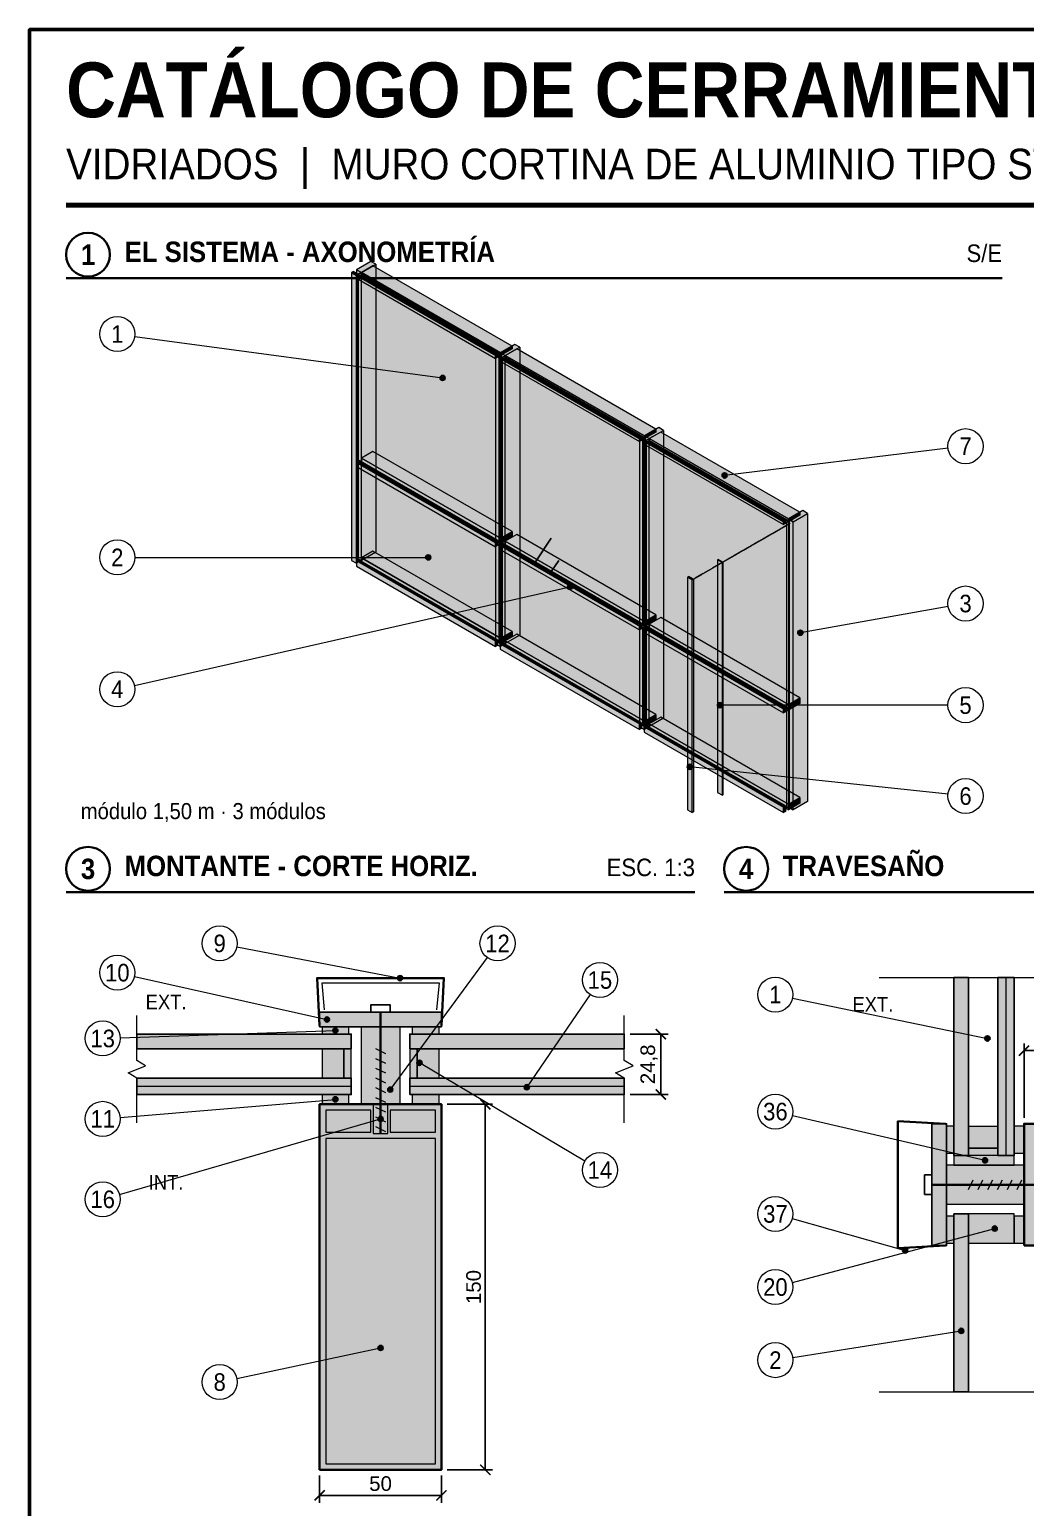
# Model space of a CAD drawing. Header units: millimetres. Extents: x 10 to 287, y 10 to 410.
# Drawn here: x 10 to 146.2, y 207.8 to 410 of the extents above; entities that cross this region are included whole.
import ezdxf
from ezdxf.enums import TextEntityAlignment as Align

# ---------------------------------------------------------------- set-up
doc = ezdxf.new("R2010")
doc.units = ezdxf.units.MM
doc.linetypes.add('DASHED', pattern=[1.524, 1.27, -0.254])
for name, color, linetype in [('0-MARCO', 7, 'Continuous'), ('1-AISLACION', 8, 'Continuous'), ('1-ALUMINIO', 7, 'Continuous'), ('1-CONTORNO', 7, 'Continuous'), ('1-EPDM', 250, 'Continuous'), ('1-OCULTAR', 7, 'Continuous'), ('1-TORNILLERIA', 7, 'Continuous'), ('1-VIDRIO', 7, 'Continuous'), ('1-VISTA', 8, 'Continuous'), ('2-COTAS', 7, 'Continuous'), ('3-REFERENCIAS', 7, 'Continuous'), ('3-TEXTOS', 7, 'Continuous'), ('3-TITULOS', 7, 'Continuous')]:
    doc.layers.add(name, color=color, linetype=linetype)
doc.styles.add('ARIAL', font='arial.ttf')
doc.styles.add('ARIAL-NEGRITA', font='arialbd.ttf')
doc.dimstyles.new('CATALOGO', dxfattribs={"dimtxt": 2, "dimasz": 1.4, "dimexe": 1, "dimexo": 0.8, "dimgap": 0.6, "dimtad": 1, "dimdec": 0, "dimtxsty": 'ARIAL', "dimblk": 'ARCHTICK', "dimcen": 2.5, "dimclrd": 7, "dimclre": 7, "dimclrt": 7, "dimazin": 3, "dimtfac": 1, "dimtmove": 0, "dimatfit": 3, "dimarcsym": 0})

# ---------------------------------------------------------------- blocks, each defined once
blk = doc.blocks.new('_ARCHTICK')
at = {"color": 0, "linetype": 'ByBlock', "const_width": 0.15}
blk.add_lwpolyline([(-0.5, -0.5), (0.5, 0.5)], dxfattribs=at)

msp = doc.modelspace()

# ---------------------------------------------------------------- hatches: boundary and pattern name
at = {"layer": '1-AISLACION', "true_color": 0x787878}
h = msp.add_hatch(color=8, dxfattribs=at)
h.dxf.hatch_style = 1
h.paths.add_polyline_path([(55.33, 263), (60.67, 263), (60.67, 273.59), (55.33, 273.59)])
h = msp.add_hatch(color=8, dxfattribs=at)
h.dxf.hatch_style = 1
h.paths.add_polyline_path([(135.41, 249.33), (146, 249.33), (146, 254.67), (135.41, 254.67)])
at = {"layer": '1-ALUMINIO', "true_color": 0xcdd0d4}
h = msp.add_hatch(color=254, dxfattribs=at)
h.dxf.hatch_style = 1
h.paths.add_polyline_path([(49.67, 273.59), (66.33, 273.59), (66.33, 275.59), (49.67, 275.59)])
h = msp.add_hatch(color=254, dxfattribs=at)
h.dxf.hatch_style = 1
h.paths.add_polyline_path([(50, 266.59), (53, 266.59), (53, 270.59), (50, 270.59)])
h = msp.add_hatch(color=254, dxfattribs=at)
h.dxf.hatch_style = 1
h.paths.add_polyline_path([(63, 266.59), (66, 266.59), (66, 270.59), (63, 270.59)])
h = msp.add_hatch(color=254, dxfattribs=at)
h.dxf.hatch_style = 1
h.paths.add_polyline_path([(49.67, 213), (66.33, 213), (66.33, 263), (49.67, 263)])
at = {"layer": '1-ALUMINIO', "true_color": 0xffffff}
h = msp.add_hatch(color=7, dxfattribs=at)
h.dxf.hatch_style = 1
h.paths.add_polyline_path([(57, 259), (59, 259), (59, 263), (57, 263)])
h = msp.add_hatch(color=7, dxfattribs=at)
h.dxf.hatch_style = 1
h.paths.add_polyline_path([(50.5, 259.17), (56.67, 259.17), (56.67, 262.17), (50.5, 262.17)])
h = msp.add_hatch(color=7, dxfattribs=at)
h.dxf.hatch_style = 1
h.paths.add_polyline_path([(59.33, 259.17), (65.5, 259.17), (65.5, 262.17), (59.33, 262.17)])
at = {"layer": '1-ALUMINIO', "true_color": 0xcdd0d4}
h = msp.add_hatch(color=254, dxfattribs=at)
h.dxf.hatch_style = 1
h.paths.add_polyline_path([(133.41, 243.67), (135.41, 243.67), (135.41, 260.33), (133.41, 260.33)])
h = msp.add_hatch(color=254, dxfattribs=at)
h.dxf.hatch_style = 1
h.paths.add_polyline_path([(142.41, 257), (138.41, 257), (138.41, 260), (142.41, 260)])
h = msp.add_hatch(color=254, dxfattribs=at)
h.dxf.hatch_style = 1
h.paths.add_polyline_path([(146, 243.67), (186, 243.67), (186, 260.33), (146, 260.33)])
at = {"layer": '1-ALUMINIO', "true_color": 0xffffff}
h = msp.add_hatch(color=7, dxfattribs=at)
h.dxf.hatch_style = 1
h.paths.add_polyline_path([(50.5, 213.83), (65.5, 213.83), (65.5, 258.33), (50.5, 258.33)])
at = {"layer": '1-EPDM'}
h = msp.add_hatch(color=250, dxfattribs=at)
h.dxf.hatch_style = 1
h.paths.add_polyline_path([(50, 272.59), (53.67, 272.59), (53.67, 273.59), (50, 273.59)])
h = msp.add_hatch(color=250, dxfattribs=at)
h.dxf.hatch_style = 1
h.paths.add_polyline_path([(62.33, 272.59), (66, 272.59), (66, 273.59), (62.33, 273.59)])
h = msp.add_hatch(color=250, dxfattribs=at)
h.dxf.hatch_style = 1
h.paths.add_polyline_path([(53, 266.59), (54, 266.59), (54, 270.59), (53, 270.59)])
h = msp.add_hatch(color=250, dxfattribs=at)
h.dxf.hatch_style = 1
h.paths.add_polyline_path([(62, 266.59), (63, 266.59), (63, 270.59), (62, 270.59)])
h = msp.add_hatch(color=250, dxfattribs=at)
h.dxf.hatch_style = 1
h.paths.add_polyline_path([(50, 263), (53.67, 263), (53.67, 264.33), (50, 264.33)])
h = msp.add_hatch(color=250, dxfattribs=at)
h.dxf.hatch_style = 1
h.paths.add_polyline_path([(62.33, 263), (66, 263), (66, 264.33), (62.33, 264.33)])
h = msp.add_hatch(color=250, dxfattribs=at)
h.dxf.hatch_style = 1
h.paths.add_polyline_path([(135.41, 256.33), (136.41, 256.33), (136.41, 260), (135.41, 260)])
h = msp.add_hatch(color=250, dxfattribs=at)
h.dxf.hatch_style = 1
h.paths.add_polyline_path([(144.67, 256.33), (146, 256.33), (146, 260), (144.67, 260)])
h = msp.add_hatch(color=250, dxfattribs=at)
h.dxf.hatch_style = 1
h.paths.add_polyline_path([(142.41, 256), (138.41, 256), (138.41, 257), (142.41, 257)])
at = {"layer": '1-EPDM', "true_color": 0x505050}
h = msp.add_hatch(color=251, dxfattribs=at)
h.dxf.hatch_style = 1
h.paths.add_polyline_path([(136.41, 254.67), (144.67, 254.67), (144.67, 256), (136.41, 256)])
at = {"layer": '1-EPDM'}
h = msp.add_hatch(color=250, dxfattribs=at)
h.dxf.hatch_style = 1
h.paths.add_polyline_path([(135.41, 244), (136.41, 244), (136.41, 247.67), (135.41, 247.67)])
at = {"layer": '1-EPDM', "true_color": 0x505050}
h = msp.add_hatch(color=251, dxfattribs=at)
h.dxf.hatch_style = 1
h.paths.add_polyline_path([(138.41, 244), (144.67, 244), (144.67, 248), (138.41, 248)])
at = {"layer": '1-EPDM'}
h = msp.add_hatch(color=250, dxfattribs=at)
h.dxf.hatch_style = 1
h.paths.add_polyline_path([(144.67, 244), (146, 244), (146, 247.67), (144.67, 247.67)])
at = {"layer": '1-OCULTAR', "true_color": 0xcdd0d4}
h = msp.add_hatch(color=254, dxfattribs=at)
h.dxf.hatch_style = 1
h.paths.add_polyline_path([(54.73, 377.15), (55.38, 376.77), (57.35, 377.91), (56.69, 378.29)])
at = {"layer": '1-OCULTAR', "true_color": 0xecedef}
h = msp.add_hatch(color=7, dxfattribs=at)
h.dxf.hatch_style = 1
h.paths.add_polyline_path([(54.05, 376.76), (54.7, 376.38), (54.96, 376.53), (54.31, 376.91)])
h = msp.add_hatch(color=7, dxfattribs=at)
h.dxf.hatch_style = 1
h.paths.add_polyline_path([(54.05, 337.37), (54.7, 336.99), (54.7, 376.38), (54.05, 376.76)])
h = msp.add_hatch(color=7, dxfattribs=at)
h.dxf.hatch_style = 1
h.paths.add_polyline_path([(54.7, 376.38), (73.73, 365.4), (73.99, 365.55), (54.96, 376.53)])
h = msp.add_hatch(color=7, dxfattribs=at)
h.dxf.hatch_style = 1
h.paths.add_polyline_path([(54.7, 336.99), (54.7, 376.38), (54.96, 376.53), (54.96, 337.14)])
h = msp.add_hatch(color=7, dxfattribs=at)
h.dxf.hatch_style = 1
h.paths.add_polyline_path([(54.7, 376), (73.73, 365.02), (73.73, 365.4), (54.7, 376.38)])
at = {"layer": '1-OCULTAR', "true_color": 0xcdd0d4}
h = msp.add_hatch(color=254, dxfattribs=at)
h.dxf.hatch_style = 1
h.paths.add_polyline_path([(54.73, 337.76), (55.38, 337.38), (55.38, 376.77), (54.73, 377.15)])
at = {"layer": '1-OCULTAR', "true_color": 0xdeeaf0}
h = msp.add_hatch(color=254, dxfattribs=at)
h.dxf.hatch_style = 1
h.paths.add_polyline_path([(54.83, 376.47), (74.2, 365.29), (74.53, 365.48), (55.16, 376.66)])
h = msp.add_hatch(color=254, dxfattribs=at)
h.dxf.hatch_style = 1
h.paths.add_polyline_path([(54.83, 351.08), (74.2, 339.9), (74.2, 365.29), (54.83, 376.47)])
at = {"layer": '1-OCULTAR', "true_color": 0xcdd0d4}
h = msp.add_hatch(color=254, dxfattribs=at)
h.dxf.hatch_style = 1
h.paths.add_polyline_path([(55.38, 337.38), (55.38, 376.77), (57.35, 377.91), (57.35, 338.52)])
h = msp.add_hatch(color=254, dxfattribs=at)
h.dxf.hatch_style = 1
h.paths.add_polyline_path([(55.38, 376.77), (74.41, 365.79), (75.98, 366.7), (56.96, 377.68)])
h = msp.add_hatch(color=254, dxfattribs=at)
h.dxf.hatch_style = 1
h.paths.add_polyline_path([(55.38, 376.39), (74.41, 365.41), (74.41, 365.79), (55.38, 376.77)])
h = msp.add_hatch(color=254, dxfattribs=at)
h.dxf.hatch_style = 1
h.paths.add_polyline_path([(74.41, 365.79), (75.06, 365.41), (77.03, 366.55), (76.38, 366.92)])
h = msp.add_hatch(color=254, dxfattribs=at)
h.dxf.hatch_style = 1
h.paths.add_polyline_path([(74.41, 365.41), (74.41, 365.79), (75.98, 366.7), (75.98, 366.32)])
h = msp.add_hatch(color=254, dxfattribs=at)
h.dxf.hatch_style = 1
h.paths.add_polyline_path([(75.06, 326.02), (75.06, 365.41), (77.03, 366.55), (77.03, 327.15)])
h = msp.add_hatch(color=254, dxfattribs=at)
h.dxf.hatch_style = 1
h.paths.add_polyline_path([(75.06, 365.41), (94.09, 354.42), (95.66, 355.33), (76.64, 366.32)])
at = {"layer": '1-OCULTAR', "true_color": 0xecedef}
h = msp.add_hatch(color=7, dxfattribs=at)
h.dxf.hatch_style = 1
h.paths.add_polyline_path([(73.73, 365.02), (73.73, 365.4), (73.99, 365.55), (73.99, 365.17)])
h = msp.add_hatch(color=7, dxfattribs=at)
h.dxf.hatch_style = 1
h.paths.add_polyline_path([(73.73, 365.4), (74.38, 365.02), (74.65, 365.17), (73.99, 365.55)])
h = msp.add_hatch(color=7, dxfattribs=at)
h.dxf.hatch_style = 1
h.paths.add_polyline_path([(73.73, 326), (74.38, 325.62), (74.38, 365.02), (73.73, 365.4)])
at = {"layer": '1-OCULTAR', "true_color": 0xdeeaf0}
h = msp.add_hatch(color=254, dxfattribs=at)
h.dxf.hatch_style = 1
h.paths.add_polyline_path([(74.2, 339.9), (74.2, 365.29), (74.53, 365.48), (74.53, 340.08)])
at = {"layer": '1-OCULTAR', "true_color": 0xecedef}
h = msp.add_hatch(color=7, dxfattribs=at)
h.dxf.hatch_style = 1
h.paths.add_polyline_path([(74.38, 365.02), (93.41, 354.03), (93.67, 354.18), (74.65, 365.17)])
h = msp.add_hatch(color=7, dxfattribs=at)
h.dxf.hatch_style = 1
h.paths.add_polyline_path([(74.38, 325.62), (74.38, 365.02), (74.65, 365.17), (74.65, 325.77)])
h = msp.add_hatch(color=7, dxfattribs=at)
h.dxf.hatch_style = 1
h.paths.add_polyline_path([(74.38, 364.64), (93.41, 353.65), (93.41, 354.03), (74.38, 365.02)])
at = {"layer": '1-OCULTAR', "true_color": 0xcdd0d4}
h = msp.add_hatch(color=254, dxfattribs=at)
h.dxf.hatch_style = 1
h.paths.add_polyline_path([(74.41, 326.39), (75.06, 326.02), (75.06, 365.41), (74.41, 365.79)])
at = {"layer": '1-OCULTAR', "true_color": 0xdeeaf0}
h = msp.add_hatch(color=254, dxfattribs=at)
h.dxf.hatch_style = 1
h.paths.add_polyline_path([(74.52, 365.11), (93.88, 353.93), (94.21, 354.11), (74.84, 365.3)])
h = msp.add_hatch(color=254, dxfattribs=at)
h.dxf.hatch_style = 1
h.paths.add_polyline_path([(74.52, 339.71), (93.88, 328.53), (93.88, 353.93), (74.52, 365.11)])
at = {"layer": '1-OCULTAR', "true_color": 0xcdd0d4}
h = msp.add_hatch(color=254, dxfattribs=at)
h.dxf.hatch_style = 1
h.paths.add_polyline_path([(75.06, 365.03), (94.09, 354.05), (94.09, 354.42), (75.06, 365.41)])
at = {"layer": '1-OCULTAR', "true_color": 0xecedef}
h = msp.add_hatch(color=7, dxfattribs=at)
h.dxf.hatch_style = 1
h.paths.add_polyline_path([(93.41, 353.65), (93.41, 354.03), (93.67, 354.18), (93.67, 353.8)])
h = msp.add_hatch(color=7, dxfattribs=at)
h.dxf.hatch_style = 1
h.paths.add_polyline_path([(93.41, 354.03), (94.07, 353.65), (94.33, 353.8), (93.67, 354.18)])
h = msp.add_hatch(color=7, dxfattribs=at)
h.dxf.hatch_style = 1
h.paths.add_polyline_path([(93.41, 314.64), (94.07, 314.26), (94.07, 353.65), (93.41, 354.03)])
at = {"layer": '1-OCULTAR', "true_color": 0xdeeaf0}
h = msp.add_hatch(color=254, dxfattribs=at)
h.dxf.hatch_style = 1
h.paths.add_polyline_path([(93.88, 328.53), (93.88, 353.93), (94.21, 354.11), (94.21, 328.72)])
at = {"layer": '1-OCULTAR', "true_color": 0xecedef}
h = msp.add_hatch(color=7, dxfattribs=at)
h.dxf.hatch_style = 1
h.paths.add_polyline_path([(94.07, 353.65), (113.09, 342.67), (113.36, 342.82), (94.33, 353.8)])
h = msp.add_hatch(color=7, dxfattribs=at)
h.dxf.hatch_style = 1
h.paths.add_polyline_path([(94.07, 314.26), (94.07, 353.65), (94.33, 353.8), (94.33, 314.41)])
at = {"layer": '1-OCULTAR', "true_color": 0xcdd0d4}
h = msp.add_hatch(color=254, dxfattribs=at)
h.dxf.hatch_style = 1
h.paths.add_polyline_path([(94.09, 354.42), (94.75, 354.05), (96.71, 355.18), (96.06, 355.56)])
h = msp.add_hatch(color=254, dxfattribs=at)
h.dxf.hatch_style = 1
h.paths.add_polyline_path([(94.09, 354.05), (94.09, 354.42), (95.66, 355.33), (95.66, 354.95)])
h = msp.add_hatch(color=254, dxfattribs=at)
h.dxf.hatch_style = 1
h.paths.add_polyline_path([(94.09, 315.03), (94.75, 314.65), (94.75, 354.05), (94.09, 354.42)])
at = {"layer": '1-OCULTAR', "true_color": 0xdeeaf0}
h = msp.add_hatch(color=254, dxfattribs=at)
h.dxf.hatch_style = 1
h.paths.add_polyline_path([(94.2, 353.74), (113.57, 342.56), (113.89, 342.75), (94.52, 353.93)])
at = {"layer": '1-OCULTAR', "true_color": 0xcdd0d4}
h = msp.add_hatch(color=254, dxfattribs=at)
h.dxf.hatch_style = 1
h.paths.add_polyline_path([(94.75, 314.65), (94.75, 354.05), (96.71, 355.18), (96.71, 315.79)])
h = msp.add_hatch(color=254, dxfattribs=at)
h.dxf.hatch_style = 1
h.paths.add_polyline_path([(94.75, 354.05), (113.77, 343.06), (115.35, 343.97), (96.32, 354.95)])
h = msp.add_hatch(color=254, dxfattribs=at)
h.dxf.hatch_style = 1
h.paths.add_polyline_path([(94.75, 353.67), (113.77, 342.68), (113.77, 343.06), (94.75, 354.05)])
h = msp.add_hatch(color=254, dxfattribs=at)
h.dxf.hatch_style = 1
h.paths.add_polyline_path([(55.38, 351.39), (74.41, 340.41), (75.98, 341.32), (56.96, 352.3)])
at = {"layer": '1-OCULTAR', "true_color": 0xecedef}
h = msp.add_hatch(color=7, dxfattribs=at)
h.dxf.hatch_style = 1
h.paths.add_polyline_path([(94.07, 353.27), (113.09, 342.29), (113.09, 342.67), (94.07, 353.65)])
at = {"layer": '1-OCULTAR', "true_color": 0xdeeaf0}
h = msp.add_hatch(color=254, dxfattribs=at)
h.dxf.hatch_style = 1
h.paths.add_polyline_path([(94.2, 328.35), (113.57, 317.17), (113.57, 342.56), (94.2, 353.74)])
at = {"layer": '1-OCULTAR', "true_color": 0xecedef}
h = msp.add_hatch(color=7, dxfattribs=at)
h.dxf.hatch_style = 1
h.paths.add_polyline_path([(54.7, 351), (73.73, 340.02), (73.99, 340.17), (54.96, 351.15)])
h = msp.add_hatch(color=7, dxfattribs=at)
h.dxf.hatch_style = 1
h.paths.add_polyline_path([(54.7, 350.24), (73.73, 339.26), (73.73, 340.02), (54.7, 351)])
at = {"layer": '1-OCULTAR', "true_color": 0x969696}
h = msp.add_hatch(color=252, dxfattribs=at)
h.dxf.hatch_style = 1
h.paths.add_polyline_path([(54.83, 350.71), (74.2, 339.53), (74.53, 339.72), (55.16, 350.9)])
h = msp.add_hatch(color=252, dxfattribs=at)
h.dxf.hatch_style = 1
h.paths.add_polyline_path([(54.83, 337.44), (74.2, 326.26), (74.2, 339.53), (54.83, 350.71)])
at = {"layer": '1-OCULTAR', "true_color": 0xcdd0d4}
h = msp.add_hatch(color=254, dxfattribs=at)
h.dxf.hatch_style = 1
h.paths.add_polyline_path([(55.38, 350.64), (74.41, 339.65), (74.41, 340.41), (55.38, 351.39)])
h = msp.add_hatch(color=254, dxfattribs=at)
h.dxf.hatch_style = 1
h.paths.add_polyline_path([(113.77, 343.06), (114.43, 342.68), (116.4, 343.82), (115.74, 344.2)])
h = msp.add_hatch(color=254, dxfattribs=at)
h.dxf.hatch_style = 1
h.paths.add_polyline_path([(113.77, 342.68), (113.77, 343.06), (115.35, 343.97), (115.35, 343.59)])
h = msp.add_hatch(color=254, dxfattribs=at)
h.dxf.hatch_style = 1
h.paths.add_polyline_path([(114.43, 303.29), (114.43, 342.68), (116.4, 343.82), (116.4, 304.42)])
at = {"layer": '1-OCULTAR', "true_color": 0xecedef}
h = msp.add_hatch(color=7, dxfattribs=at)
h.dxf.hatch_style = 1
h.paths.add_polyline_path([(113.09, 342.29), (113.09, 342.67), (113.36, 342.82), (113.36, 342.44)])
at = {"layer": '1-OCULTAR', "true_color": 0xdeeaf0}
h = msp.add_hatch(color=254, dxfattribs=at)
h.dxf.hatch_style = 1
h.paths.add_polyline_path([(113.57, 317.17), (113.57, 342.56), (113.89, 342.75), (113.89, 317.36)])
at = {"layer": '1-OCULTAR', "true_color": 0xcdd0d4}
h = msp.add_hatch(color=254, dxfattribs=at)
h.dxf.hatch_style = 1
h.paths.add_polyline_path([(113.77, 303.67), (114.43, 303.29), (114.43, 342.68), (113.77, 343.06)])
at = {"layer": '1-OCULTAR', "true_color": 0xecedef}
h = msp.add_hatch(color=7, dxfattribs=at)
h.dxf.hatch_style = 1
h.paths.add_polyline_path([(73.73, 339.26), (73.73, 340.02), (73.99, 340.17), (73.99, 339.41)])
at = {"layer": '1-OCULTAR', "true_color": 0x969696}
h = msp.add_hatch(color=252, dxfattribs=at)
h.dxf.hatch_style = 1
h.paths.add_polyline_path([(74.2, 326.26), (74.2, 339.53), (74.53, 339.72), (74.53, 326.45)])
at = {"layer": '1-OCULTAR', "true_color": 0xecedef}
h = msp.add_hatch(color=7, dxfattribs=at)
h.dxf.hatch_style = 1
h.paths.add_polyline_path([(74.38, 339.64), (93.41, 328.65), (93.67, 328.8), (74.65, 339.79)])
h = msp.add_hatch(color=7, dxfattribs=at)
h.dxf.hatch_style = 1
h.paths.add_polyline_path([(74.38, 338.88), (93.41, 327.9), (93.41, 328.65), (74.38, 339.64)])
at = {"layer": '1-OCULTAR', "true_color": 0xcdd0d4}
h = msp.add_hatch(color=254, dxfattribs=at)
h.dxf.hatch_style = 1
h.paths.add_polyline_path([(74.41, 339.65), (74.41, 340.41), (75.98, 341.32), (75.98, 340.56)])
h = msp.add_hatch(color=254, dxfattribs=at)
h.dxf.hatch_style = 1
h.paths.add_polyline_path([(75.06, 340.03), (94.09, 329.05), (95.66, 329.95), (76.64, 340.94)])
h = msp.add_hatch(color=254, dxfattribs=at)
h.dxf.hatch_style = 1
h.paths.add_polyline_path([(75.06, 339.27), (94.09, 328.29), (94.09, 329.05), (75.06, 340.03)])
h = msp.add_hatch(color=254, dxfattribs=at)
h.dxf.hatch_style = 1
h.paths.add_polyline_path([(55.38, 337.76), (74.41, 326.77), (75.98, 327.68), (56.96, 338.67)])
h = msp.add_hatch(color=254, dxfattribs=at)
h.dxf.hatch_style = 1
h.paths.add_polyline_path([(55.38, 337), (74.41, 326.02), (74.41, 326.77), (55.38, 337.76)])
at = {"layer": '1-OCULTAR', "true_color": 0x969696}
h = msp.add_hatch(color=252, dxfattribs=at)
h.dxf.hatch_style = 1
h.paths.add_polyline_path([(74.52, 339.35), (93.88, 328.17), (94.21, 328.36), (74.84, 339.54)])
h = msp.add_hatch(color=252, dxfattribs=at)
h.dxf.hatch_style = 1
h.paths.add_polyline_path([(74.52, 326.08), (93.88, 314.9), (93.88, 328.17), (74.52, 339.35)])
at = {"layer": '1-OCULTAR', "true_color": 0xecedef}
h = msp.add_hatch(color=7, dxfattribs=at)
h.dxf.hatch_style = 1
h.paths.add_polyline_path([(54.7, 337.37), (73.73, 326.38), (73.99, 326.53), (54.96, 337.52)])
h = msp.add_hatch(color=7, dxfattribs=at)
h.dxf.hatch_style = 1
h.paths.add_polyline_path([(54.7, 336.61), (73.73, 325.62), (73.73, 326.38), (54.7, 337.37)])
at = {"layer": '1-OCULTAR', "true_color": 0xcdd0d4}
h = msp.add_hatch(color=254, dxfattribs=at)
h.dxf.hatch_style = 1
h.paths.add_polyline_path([(104.09, 337.47), (104.75, 337.09), (104.83, 337.14), (104.17, 337.52)])
h = msp.add_hatch(color=254, dxfattribs=at)
h.dxf.hatch_style = 1
h.paths.add_polyline_path([(104.09, 305.65), (104.75, 305.27), (104.75, 337.09), (104.09, 337.47)])
h = msp.add_hatch(color=254, dxfattribs=at)
h.dxf.hatch_style = 1
h.paths.add_polyline_path([(104.75, 305.27), (104.75, 337.09), (104.83, 337.14), (104.83, 305.32)])
at = {"layer": '1-OCULTAR', "true_color": 0xecedef}
h = msp.add_hatch(color=7, dxfattribs=at)
h.dxf.hatch_style = 1
h.paths.add_polyline_path([(99.97, 335.09), (100.63, 334.71), (100.81, 334.82), (100.16, 335.2)])
h = msp.add_hatch(color=7, dxfattribs=at)
h.dxf.hatch_style = 1
h.paths.add_polyline_path([(99.97, 303.27), (100.63, 302.9), (100.63, 334.71), (99.97, 335.09)])
h = msp.add_hatch(color=7, dxfattribs=at)
h.dxf.hatch_style = 1
h.paths.add_polyline_path([(100.63, 302.9), (100.63, 334.71), (100.81, 334.82), (100.81, 303)])
at = {"layer": '1-OCULTAR', "true_color": 0xcdd0d4}
h = msp.add_hatch(color=254, dxfattribs=at)
h.dxf.hatch_style = 1
h.paths.add_polyline_path([(94.09, 328.29), (94.09, 329.05), (95.66, 329.95), (95.66, 329.2)])
h = msp.add_hatch(color=254, dxfattribs=at)
h.dxf.hatch_style = 1
h.paths.add_polyline_path([(94.75, 328.67), (113.77, 317.68), (115.35, 318.59), (96.32, 329.58)])
h = msp.add_hatch(color=254, dxfattribs=at)
h.dxf.hatch_style = 1
h.paths.add_polyline_path([(74.41, 326.02), (74.41, 326.77), (75.98, 327.68), (75.98, 326.92)])
at = {"layer": '1-OCULTAR', "true_color": 0xecedef}
h = msp.add_hatch(color=7, dxfattribs=at)
h.dxf.hatch_style = 1
h.paths.add_polyline_path([(93.41, 327.9), (93.41, 328.65), (93.67, 328.8), (93.67, 328.05)])
at = {"layer": '1-OCULTAR', "true_color": 0x969696}
h = msp.add_hatch(color=252, dxfattribs=at)
h.dxf.hatch_style = 1
h.paths.add_polyline_path([(93.88, 314.9), (93.88, 328.17), (94.21, 328.36), (94.21, 315.08)])
at = {"layer": '1-OCULTAR', "true_color": 0xecedef}
h = msp.add_hatch(color=7, dxfattribs=at)
h.dxf.hatch_style = 1
h.paths.add_polyline_path([(94.07, 328.27), (113.09, 317.29), (113.36, 317.44), (94.33, 328.43)])
h = msp.add_hatch(color=7, dxfattribs=at)
h.dxf.hatch_style = 1
h.paths.add_polyline_path([(94.07, 327.52), (113.09, 316.53), (113.09, 317.29), (94.07, 328.27)])
at = {"layer": '1-OCULTAR', "true_color": 0x969696}
h = msp.add_hatch(color=252, dxfattribs=at)
h.dxf.hatch_style = 1
h.paths.add_polyline_path([(94.2, 327.99), (113.57, 316.8), (113.89, 316.99), (94.52, 328.17)])
h = msp.add_hatch(color=252, dxfattribs=at)
h.dxf.hatch_style = 1
h.paths.add_polyline_path([(94.2, 314.71), (113.57, 303.53), (113.57, 316.8), (94.2, 327.99)])
at = {"layer": '1-OCULTAR', "true_color": 0xcdd0d4}
h = msp.add_hatch(color=254, dxfattribs=at)
h.dxf.hatch_style = 1
h.paths.add_polyline_path([(94.75, 327.91), (113.77, 316.92), (113.77, 317.68), (94.75, 328.67)])
at = {"layer": '1-OCULTAR', "true_color": 0xecedef}
h = msp.add_hatch(color=7, dxfattribs=at)
h.dxf.hatch_style = 1
h.paths.add_polyline_path([(73.73, 325.62), (73.73, 326.38), (73.99, 326.53), (73.99, 325.77)])
h = msp.add_hatch(color=7, dxfattribs=at)
h.dxf.hatch_style = 1
h.paths.add_polyline_path([(74.38, 326), (93.41, 315.02), (93.67, 315.17), (74.65, 326.15)])
h = msp.add_hatch(color=7, dxfattribs=at)
h.dxf.hatch_style = 1
h.paths.add_polyline_path([(74.38, 325.24), (93.41, 314.26), (93.41, 315.02), (74.38, 326)])
at = {"layer": '1-OCULTAR', "true_color": 0xcdd0d4}
h = msp.add_hatch(color=254, dxfattribs=at)
h.dxf.hatch_style = 1
h.paths.add_polyline_path([(75.06, 326.39), (94.09, 315.41), (95.66, 316.32), (76.64, 327.3)])
h = msp.add_hatch(color=254, dxfattribs=at)
h.dxf.hatch_style = 1
h.paths.add_polyline_path([(75.06, 325.64), (94.09, 314.65), (94.09, 315.41), (75.06, 326.39)])
at = {"layer": '1-OCULTAR', "true_color": 0xecedef}
h = msp.add_hatch(color=7, dxfattribs=at)
h.dxf.hatch_style = 1
h.paths.add_polyline_path([(113.09, 316.53), (113.09, 317.29), (113.36, 317.44), (113.36, 316.68)])
at = {"layer": '1-OCULTAR', "true_color": 0xcdd0d4}
h = msp.add_hatch(color=254, dxfattribs=at)
h.dxf.hatch_style = 1
h.paths.add_polyline_path([(113.77, 316.92), (113.77, 317.68), (115.35, 318.59), (115.35, 317.83)])
h = msp.add_hatch(color=254, dxfattribs=at)
h.dxf.hatch_style = 1
h.paths.add_polyline_path([(94.09, 314.65), (94.09, 315.41), (95.66, 316.32), (95.66, 315.56)])
h = msp.add_hatch(color=254, dxfattribs=at)
h.dxf.hatch_style = 1
h.paths.add_polyline_path([(94.75, 315.03), (113.77, 304.05), (115.35, 304.95), (96.32, 315.94)])
at = {"layer": '1-OCULTAR', "true_color": 0x969696}
h = msp.add_hatch(color=252, dxfattribs=at)
h.dxf.hatch_style = 1
h.paths.add_polyline_path([(113.57, 303.53), (113.57, 316.8), (113.89, 316.99), (113.89, 303.72)])
at = {"layer": '1-OCULTAR', "true_color": 0xecedef}
h = msp.add_hatch(color=7, dxfattribs=at)
h.dxf.hatch_style = 1
h.paths.add_polyline_path([(93.41, 314.26), (93.41, 315.02), (93.67, 315.17), (93.67, 314.41)])
h = msp.add_hatch(color=7, dxfattribs=at)
h.dxf.hatch_style = 1
h.paths.add_polyline_path([(94.07, 314.64), (113.09, 303.65), (113.36, 303.8), (94.33, 314.79)])
h = msp.add_hatch(color=7, dxfattribs=at)
h.dxf.hatch_style = 1
h.paths.add_polyline_path([(94.07, 313.88), (113.09, 302.9), (113.09, 303.65), (94.07, 314.64)])
at = {"layer": '1-OCULTAR', "true_color": 0xcdd0d4}
h = msp.add_hatch(color=254, dxfattribs=at)
h.dxf.hatch_style = 1
h.paths.add_polyline_path([(94.75, 314.27), (113.77, 303.29), (113.77, 304.05), (94.75, 315.03)])
at = {"layer": '1-OCULTAR', "true_color": 0xecedef}
h = msp.add_hatch(color=7, dxfattribs=at)
h.dxf.hatch_style = 1
h.paths.add_polyline_path([(113.09, 302.9), (113.09, 303.65), (113.36, 303.8), (113.36, 303.05)])
at = {"layer": '1-OCULTAR', "true_color": 0xcdd0d4}
h = msp.add_hatch(color=254, dxfattribs=at)
h.dxf.hatch_style = 1
h.paths.add_polyline_path([(113.77, 303.29), (113.77, 304.05), (115.35, 304.95), (115.35, 304.2)])
at = {"layer": '1-VIDRIO'}
h = msp.add_hatch(dxfattribs=at)
h.set_pattern_fill('GLASS', color=8, scale=2.5)
h.paths.add_polyline_path([(54.83, 351.08), (74.2, 339.9), (74.2, 365.29), (54.83, 376.47)])
h = msp.add_hatch(dxfattribs=at)
h.set_pattern_fill('GLASS', color=8, scale=2.5)
h.paths.add_polyline_path([(74.52, 339.71), (93.88, 328.53), (93.88, 353.93), (74.52, 365.11)])
h = msp.add_hatch(dxfattribs=at)
h.set_pattern_fill('GLASS', color=8, scale=2.5)
h.paths.add_polyline_path([(94.2, 328.35), (113.57, 317.17), (113.57, 342.56), (94.2, 353.74)])
at = {"layer": '1-VIDRIO', "true_color": 0xdeeaf0}
h = msp.add_hatch(color=254, dxfattribs=at)
h.dxf.hatch_style = 1
h.paths.add_polyline_path([(138.41, 256), (136.41, 256), (136.41, 280.33), (138.41, 280.33)])
h = msp.add_hatch(color=254, dxfattribs=at)
h.dxf.hatch_style = 1
h.paths.add_polyline_path([(144.67, 256), (142.41, 256), (142.41, 280.33), (144.67, 280.33)])
h = msp.add_hatch(color=254, dxfattribs=at)
h.dxf.hatch_style = 1
h.paths.add_polyline_path([(24.67, 270.59), (54, 270.59), (54, 272.59), (24.67, 272.59)])
h = msp.add_hatch(color=254, dxfattribs=at)
h.dxf.hatch_style = 1
h.paths.add_polyline_path([(62, 270.59), (91.33, 270.59), (91.33, 272.59), (62, 272.59)])
h = msp.add_hatch(color=254, dxfattribs=at)
h.dxf.hatch_style = 1
h.paths.add_polyline_path([(24.67, 264.33), (54, 264.33), (54, 266.59), (24.67, 266.59)])
h = msp.add_hatch(color=254, dxfattribs=at)
h.dxf.hatch_style = 1
h.paths.add_polyline_path([(62, 264.33), (91.33, 264.33), (91.33, 266.59), (62, 266.59)])
at = {"layer": '1-VIDRIO', "true_color": 0x969696}
h = msp.add_hatch(color=252, dxfattribs=at)
h.dxf.hatch_style = 1
h.paths.add_polyline_path([(136.41, 223.67), (138.41, 223.67), (138.41, 248), (136.41, 248)])
at = {"layer": '3-REFERENCIAS'}
h = msp.add_hatch(color=256, dxfattribs=at)
h.dxf.hatch_style = 1
edge = h.paths.add_edge_path()
edge.add_arc((66.49, 362.35), 0.35, 0, 360)
h = msp.add_hatch(color=256, dxfattribs=at)
h.dxf.hatch_style = 1
edge = h.paths.add_edge_path()
edge.add_arc((105.05, 349.01), 0.35, 0, 360)
h = msp.add_hatch(color=256, dxfattribs=at)
h.dxf.hatch_style = 1
edge = h.paths.add_edge_path()
edge.add_arc((64.52, 337.8), 0.35, 0, 360)
h = msp.add_hatch(color=256, dxfattribs=at)
h.dxf.hatch_style = 1
edge = h.paths.add_edge_path()
edge.add_arc((83.9, 333.77), 0.35, 0, 360)
h = msp.add_hatch(color=256, dxfattribs=at)
h.dxf.hatch_style = 1
edge = h.paths.add_edge_path()
edge.add_arc((115.41, 327.49), 0.35, 0, 360)
h = msp.add_hatch(color=256, dxfattribs=at)
h.dxf.hatch_style = 1
edge = h.paths.add_edge_path()
edge.add_arc((104.42, 317.59), 0.35, 0, 360)
h = msp.add_hatch(color=256, dxfattribs=at)
h.dxf.hatch_style = 1
edge = h.paths.add_edge_path()
edge.add_arc((100.3, 309.15), 0.35, 0, 360)
h = msp.add_hatch(color=256, dxfattribs=at)
h.dxf.hatch_style = 1
edge = h.paths.add_edge_path()
edge.add_arc((60.67, 280.25), 0.35, 0, 360)
h = msp.add_hatch(color=256, dxfattribs=at)
h.dxf.hatch_style = 1
edge = h.paths.add_edge_path()
edge.add_arc((50.67, 274.59), 0.35, 0, 360)
h = msp.add_hatch(color=256, dxfattribs=at)
h.dxf.hatch_style = 1
edge = h.paths.add_edge_path()
edge.add_arc((51.83, 273.09), 0.35, 0, 360)
h = msp.add_hatch(color=256, dxfattribs=at)
h.dxf.hatch_style = 1
edge = h.paths.add_edge_path()
edge.add_arc((141, 272), 0.35, 0, 360)
h = msp.add_hatch(color=256, dxfattribs=at)
h.dxf.hatch_style = 1
edge = h.paths.add_edge_path()
edge.add_arc((63.33, 268.67), 0.35, 0, 360)
h = msp.add_hatch(color=256, dxfattribs=at)
h.dxf.hatch_style = 1
edge = h.paths.add_edge_path()
edge.add_arc((59.33, 265), 0.35, 0, 360)
h = msp.add_hatch(color=256, dxfattribs=at)
h.dxf.hatch_style = 1
edge = h.paths.add_edge_path()
edge.add_arc((78, 265.33), 0.35, 0, 360)
h = msp.add_hatch(color=256, dxfattribs=at)
h.dxf.hatch_style = 1
edge = h.paths.add_edge_path()
edge.add_arc((51.83, 263.67), 0.35, 0, 360)
h = msp.add_hatch(color=256, dxfattribs=at)
h.dxf.hatch_style = 1
edge = h.paths.add_edge_path()
edge.add_arc((58, 261), 0.35, 0, 360)
h = msp.add_hatch(color=256, dxfattribs=at)
h.dxf.hatch_style = 1
edge = h.paths.add_edge_path()
edge.add_arc((140.67, 255.33), 0.35, 0, 360)
h = msp.add_hatch(color=256, dxfattribs=at)
h.dxf.hatch_style = 1
edge = h.paths.add_edge_path()
edge.add_arc((142, 246), 0.35, 0, 360)
h = msp.add_hatch(color=256, dxfattribs=at)
h.dxf.hatch_style = 1
edge = h.paths.add_edge_path()
edge.add_arc((129.75, 243), 0.35, 0, 360)
h = msp.add_hatch(color=256, dxfattribs=at)
h.dxf.hatch_style = 1
edge = h.paths.add_edge_path()
edge.add_arc((137.41, 232), 0.35, 0, 360)
h = msp.add_hatch(color=256, dxfattribs=at)
h.dxf.hatch_style = 1
edge = h.paths.add_edge_path()
edge.add_arc((58, 229.67), 0.35, 0, 360)

# ---------------------------------------------------------------- linework, layer by layer
at = {"layer": '0-MARCO', "lineweight": 50}
msp.add_lwpolyline([(10, 10), (287, 10), (287, 410), (10, 410)], close=True, dxfattribs=at)
at = {"layer": '1-AISLACION', "lineweight": 13}
for points in [[(55.33, 263), (60.67, 263), (60.67, 273.59), (55.33, 273.59)], [(135.41, 249.33), (146, 249.33), (146, 254.67), (135.41, 254.67)]]:
    msp.add_lwpolyline(points, close=True, dxfattribs=at)
at = {"layer": '1-ALUMINIO', "lineweight": 18}
for points in [[(54.73, 377.15), (55.38, 376.77), (57.35, 377.91), (56.69, 378.29)], [(54.05, 376.76), (54.7, 376.38), (54.96, 376.53), (54.31, 376.91)], [(54.05, 337.37), (54.7, 336.99), (54.7, 376.38), (54.05, 376.76)], [(54.7, 376.38), (73.73, 365.4), (73.99, 365.55), (54.96, 376.53)], [(54.7, 336.99), (54.7, 376.38), (54.96, 376.53), (54.96, 337.14)], [(54.7, 376), (73.73, 365.02), (73.73, 365.4), (54.7, 376.38)], [(54.73, 337.76), (55.38, 337.38), (55.38, 376.77), (54.73, 377.15)], [(55.38, 337.38), (55.38, 376.77), (57.35, 377.91), (57.35, 338.52)], [(55.38, 376.77), (74.41, 365.79), (75.98, 366.7), (56.96, 377.68)], [(55.38, 376.39), (74.41, 365.41), (74.41, 365.79), (55.38, 376.77)], [(74.41, 365.79), (75.06, 365.41), (77.03, 366.55), (76.38, 366.92)], [(74.41, 365.41), (74.41, 365.79), (75.98, 366.7), (75.98, 366.32)], [(75.06, 326.02), (75.06, 365.41), (77.03, 366.55), (77.03, 327.15)], [(75.06, 365.41), (94.09, 354.42), (95.66, 355.33), (76.64, 366.32)], [(73.73, 365.02), (73.73, 365.4), (73.99, 365.55), (73.99, 365.17)], [(73.73, 365.4), (74.38, 365.02), (74.65, 365.17), (73.99, 365.55)], [(73.73, 326), (74.38, 325.62), (74.38, 365.02), (73.73, 365.4)], [(74.38, 365.02), (93.41, 354.03), (93.67, 354.18), (74.65, 365.17)], [(74.38, 325.62), (74.38, 365.02), (74.65, 365.17), (74.65, 325.77)], [(74.38, 364.64), (93.41, 353.65), (93.41, 354.03), (74.38, 365.02)], [(74.41, 326.39), (75.06, 326.02), (75.06, 365.41), (74.41, 365.79)], [(75.06, 365.03), (94.09, 354.05), (94.09, 354.42), (75.06, 365.41)], [(93.41, 353.65), (93.41, 354.03), (93.67, 354.18), (93.67, 353.8)], [(93.41, 354.03), (94.07, 353.65), (94.33, 353.8), (93.67, 354.18)], [(93.41, 314.64), (94.07, 314.26), (94.07, 353.65), (93.41, 354.03)], [(94.07, 353.65), (113.09, 342.67), (113.36, 342.82), (94.33, 353.8)], [(94.07, 314.26), (94.07, 353.65), (94.33, 353.8), (94.33, 314.41)], [(94.09, 354.42), (94.75, 354.05), (96.71, 355.18), (96.06, 355.56)], [(94.09, 354.05), (94.09, 354.42), (95.66, 355.33), (95.66, 354.95)], [(94.09, 315.03), (94.75, 314.65), (94.75, 354.05), (94.09, 354.42)], [(94.75, 314.65), (94.75, 354.05), (96.71, 355.18), (96.71, 315.79)], [(94.75, 354.05), (113.77, 343.06), (115.35, 343.97), (96.32, 354.95)], [(94.75, 353.67), (113.77, 342.68), (113.77, 343.06), (94.75, 354.05)], [(55.38, 351.39), (74.41, 340.41), (75.98, 341.32), (56.96, 352.3)], [(94.07, 353.27), (113.09, 342.29), (113.09, 342.67), (94.07, 353.65)], [(54.7, 351), (73.73, 340.02), (73.99, 340.17), (54.96, 351.15)], [(54.7, 350.24), (73.73, 339.26), (73.73, 340.02), (54.7, 351)], [(55.38, 350.64), (74.41, 339.65), (74.41, 340.41), (55.38, 351.39)], [(113.77, 343.06), (114.43, 342.68), (116.4, 343.82), (115.74, 344.2)], [(113.77, 342.68), (113.77, 343.06), (115.35, 343.97), (115.35, 343.59)], [(114.43, 303.29), (114.43, 342.68), (116.4, 343.82), (116.4, 304.42)], [(113.09, 342.29), (113.09, 342.67), (113.36, 342.82), (113.36, 342.44)], [(113.77, 303.67), (114.43, 303.29), (114.43, 342.68), (113.77, 343.06)], [(73.73, 339.26), (73.73, 340.02), (73.99, 340.17), (73.99, 339.41)], [(74.38, 339.64), (93.41, 328.65), (93.67, 328.8), (74.65, 339.79)], [(74.38, 338.88), (93.41, 327.9), (93.41, 328.65), (74.38, 339.64)], [(74.41, 339.65), (74.41, 340.41), (75.98, 341.32), (75.98, 340.56)], [(75.06, 340.03), (94.09, 329.05), (95.66, 329.95), (76.64, 340.94)], [(75.06, 339.27), (94.09, 328.29), (94.09, 329.05), (75.06, 340.03)], [(55.38, 337.76), (74.41, 326.77), (75.98, 327.68), (56.96, 338.67)], [(55.38, 337), (74.41, 326.02), (74.41, 326.77), (55.38, 337.76)], [(54.7, 337.37), (73.73, 326.38), (73.99, 326.53), (54.96, 337.52)], [(54.7, 336.61), (73.73, 325.62), (73.73, 326.38), (54.7, 337.37)], [(104.09, 337.47), (104.75, 337.09), (104.83, 337.14), (104.17, 337.52)], [(104.09, 305.65), (104.75, 305.27), (104.75, 337.09), (104.09, 337.47)], [(104.75, 305.27), (104.75, 337.09), (104.83, 337.14), (104.83, 305.32)], [(99.97, 335.09), (100.63, 334.71), (100.81, 334.82), (100.16, 335.2)], [(99.97, 303.27), (100.63, 302.9), (100.63, 334.71), (99.97, 335.09)], [(100.63, 302.9), (100.63, 334.71), (100.81, 334.82), (100.81, 303)], [(94.09, 328.29), (94.09, 329.05), (95.66, 329.95), (95.66, 329.2)], [(94.75, 328.67), (113.77, 317.68), (115.35, 318.59), (96.32, 329.58)], [(74.41, 326.02), (74.41, 326.77), (75.98, 327.68), (75.98, 326.92)], [(93.41, 327.9), (93.41, 328.65), (93.67, 328.8), (93.67, 328.05)], [(94.07, 328.27), (113.09, 317.29), (113.36, 317.44), (94.33, 328.43)], [(94.07, 327.52), (113.09, 316.53), (113.09, 317.29), (94.07, 328.27)], [(94.75, 327.91), (113.77, 316.92), (113.77, 317.68), (94.75, 328.67)], [(73.73, 325.62), (73.73, 326.38), (73.99, 326.53), (73.99, 325.77)], [(74.38, 326), (93.41, 315.02), (93.67, 315.17), (74.65, 326.15)], [(74.38, 325.24), (93.41, 314.26), (93.41, 315.02), (74.38, 326)], [(75.06, 326.39), (94.09, 315.41), (95.66, 316.32), (76.64, 327.3)], [(75.06, 325.64), (94.09, 314.65), (94.09, 315.41), (75.06, 326.39)], [(113.09, 316.53), (113.09, 317.29), (113.36, 317.44), (113.36, 316.68)], [(113.77, 316.92), (113.77, 317.68), (115.35, 318.59), (115.35, 317.83)], [(94.09, 314.65), (94.09, 315.41), (95.66, 316.32), (95.66, 315.56)], [(94.75, 315.03), (113.77, 304.05), (115.35, 304.95), (96.32, 315.94)], [(93.41, 314.26), (93.41, 315.02), (93.67, 315.17), (93.67, 314.41)], [(94.07, 314.64), (113.09, 303.65), (113.36, 303.8), (94.33, 314.79)], [(94.07, 313.88), (113.09, 302.9), (113.09, 303.65), (94.07, 314.64)], [(94.75, 314.27), (113.77, 303.29), (113.77, 304.05), (94.75, 315.03)], [(113.09, 302.9), (113.09, 303.65), (113.36, 303.8), (113.36, 303.05)], [(113.77, 303.29), (113.77, 304.05), (115.35, 304.95), (115.35, 304.2)]]:
    msp.add_lwpolyline(points, close=True, dxfattribs=at)
at = {"layer": '1-ALUMINIO', "lineweight": 35}
for points in [[(49.67, 273.75), (49.33, 280.25), (66.67, 280.25), (66.33, 273.75)], [(135.25, 243.67), (128.75, 243.33), (128.75, 260.67), (135.25, 260.33)]]:
    msp.add_lwpolyline(points, dxfattribs=at)
at = {"layer": '1-ALUMINIO', "lineweight": 13}
msp.add_lwpolyline([(50.33, 275.92), (50, 279.59), (66, 279.59), (65.67, 275.92)], dxfattribs=at)
at = {"layer": '1-ALUMINIO', "lineweight": 25}
for points in [[(49.67, 273.59), (66.33, 273.59), (66.33, 275.59), (49.67, 275.59)], [(133.41, 243.67), (135.41, 243.67), (135.41, 260.33), (133.41, 260.33)]]:
    msp.add_lwpolyline(points, close=True, dxfattribs=at)
at = {"layer": '1-ALUMINIO', "lineweight": 35}
for points in [[(49.67, 213), (66.33, 213), (66.33, 263), (49.67, 263)], [(146, 243.67), (186, 243.67), (186, 260.33), (146, 260.33)]]:
    msp.add_lwpolyline(points, close=True, dxfattribs=at)
at = {"layer": '1-ALUMINIO', "lineweight": 9}
msp.add_lwpolyline([(57, 259), (59, 259), (59, 263), (57, 263)], close=True, dxfattribs=at)
at = {"layer": '1-ALUMINIO', "lineweight": 13}
for points in [[(50.5, 259.17), (56.67, 259.17), (56.67, 262.17), (50.5, 262.17)], [(59.33, 259.17), (65.5, 259.17), (65.5, 262.17), (59.33, 262.17)], [(50.5, 213.83), (65.5, 213.83), (65.5, 258.33), (50.5, 258.33)]]:
    msp.add_lwpolyline(points, close=True, dxfattribs=at)
at = {"layer": '1-CONTORNO', "lineweight": 13}
for points in [[(126.21, 280.33), (156.17, 280.33), (156.89, 281.53), (157.85, 279.13), (158.57, 280.33), (188.53, 280.33)], [(24.67, 260.47), (24.67, 266.59), (23.47, 267.31), (25.87, 268.27), (24.67, 268.99), (24.67, 275.12)], [(91.33, 260.47), (91.33, 266.59), (90.13, 267.31), (92.53, 268.27), (91.33, 268.99), (91.33, 275.12)], [(126.21, 223.67), (156.17, 223.67), (156.89, 224.87), (157.85, 222.47), (158.57, 223.67), (188.53, 223.67)]]:
    msp.add_lwpolyline(points, dxfattribs=at)
at = {"layer": '1-CONTORNO', "lineweight": 9}
for points in [[(50, 266.59), (53, 266.59), (53, 270.59), (50, 270.59)], [(53, 266.59), (54, 266.59), (54, 270.59), (53, 270.59)], [(62, 266.59), (63, 266.59), (63, 270.59), (62, 270.59)], [(63, 266.59), (66, 266.59), (66, 270.59), (63, 270.59)], [(142.41, 257), (138.41, 257), (138.41, 260), (142.41, 260)], [(142.41, 256), (138.41, 256), (138.41, 257), (142.41, 257)]]:
    msp.add_lwpolyline(points, close=True, dxfattribs=at)
at = {"layer": '1-EPDM', "lineweight": 13}
for points in [[(50, 272.59), (53.67, 272.59), (53.67, 273.59), (50, 273.59)], [(62.33, 272.59), (66, 272.59), (66, 273.59), (62.33, 273.59)], [(50, 263), (53.67, 263), (53.67, 264.33), (50, 264.33)], [(62.33, 263), (66, 263), (66, 264.33), (62.33, 264.33)], [(135.41, 256.33), (136.41, 256.33), (136.41, 260), (135.41, 260)], [(144.67, 256.33), (146, 256.33), (146, 260), (144.67, 260)], [(136.41, 254.67), (144.67, 254.67), (144.67, 256), (136.41, 256)], [(135.41, 244), (136.41, 244), (136.41, 247.67), (135.41, 247.67)], [(138.41, 244), (144.67, 244), (144.67, 248), (138.41, 248)], [(144.67, 244), (146, 244), (146, 247.67), (144.67, 247.67)]]:
    msp.add_lwpolyline(points, close=True, dxfattribs=at)
at = {"layer": '1-TORNILLERIA', "lineweight": 25}
for points in [[(56.67, 275.59), (59.33, 275.59), (59.33, 276.59), (56.67, 276.59)], [(133.41, 250.67), (133.41, 253.33), (132.41, 253.33), (132.41, 250.67)]]:
    msp.add_lwpolyline(points, close=True, dxfattribs=at)
at = {"layer": '1-TORNILLERIA', "lineweight": 35}
for points in [[(58, 275.59), (58, 259)], [(133.41, 252), (150, 252)]]:
    msp.add_lwpolyline(points, dxfattribs=at)
at = {"layer": '1-TORNILLERIA', "lineweight": 9}
for points in [[(57.33, 270.61), (58.67, 269.94)], [(57.33, 269.28), (58.67, 268.61)], [(57.33, 267.94), (58.67, 267.28)], [(57.33, 266.61), (58.67, 265.94)], [(57.33, 265.28), (58.67, 264.61)], [(57.33, 263.94), (58.67, 263.28)], [(57.33, 262.61), (58.67, 261.94)], [(57.33, 261.28), (58.67, 260.61)], [(57.33, 259.94), (58.67, 259.28)], [(138.39, 251.33), (139.06, 252.67)], [(139.72, 251.33), (140.39, 252.67)], [(141.06, 251.33), (141.72, 252.67)], [(142.39, 251.33), (143.06, 252.67)], [(143.72, 251.33), (144.39, 252.67)], [(145.06, 251.33), (145.72, 252.67)]]:
    msp.add_lwpolyline(points, dxfattribs=at)
at = {"layer": '1-VIDRIO', "lineweight": 13}
for points in [[(54.83, 376.47), (74.2, 365.29), (74.53, 365.48), (55.16, 376.66)], [(54.83, 351.08), (74.2, 339.9), (74.2, 365.29), (54.83, 376.47)], [(74.2, 339.9), (74.2, 365.29), (74.53, 365.48), (74.53, 340.08)], [(74.52, 365.11), (93.88, 353.93), (94.21, 354.11), (74.84, 365.3)], [(74.52, 339.71), (93.88, 328.53), (93.88, 353.93), (74.52, 365.11)], [(93.88, 328.53), (93.88, 353.93), (94.21, 354.11), (94.21, 328.72)], [(94.2, 353.74), (113.57, 342.56), (113.89, 342.75), (94.52, 353.93)], [(94.2, 328.35), (113.57, 317.17), (113.57, 342.56), (94.2, 353.74)], [(54.83, 350.71), (74.2, 339.53), (74.53, 339.72), (55.16, 350.9)], [(54.83, 337.44), (74.2, 326.26), (74.2, 339.53), (54.83, 350.71)], [(113.57, 317.17), (113.57, 342.56), (113.89, 342.75), (113.89, 317.36)], [(74.2, 326.26), (74.2, 339.53), (74.53, 339.72), (74.53, 326.45)], [(74.52, 339.35), (93.88, 328.17), (94.21, 328.36), (74.84, 339.54)], [(74.52, 326.08), (93.88, 314.9), (93.88, 328.17), (74.52, 339.35)], [(93.88, 314.9), (93.88, 328.17), (94.21, 328.36), (94.21, 315.08)], [(94.2, 327.99), (113.57, 316.8), (113.89, 316.99), (94.52, 328.17)], [(94.2, 314.71), (113.57, 303.53), (113.57, 316.8), (94.2, 327.99)], [(113.57, 303.53), (113.57, 316.8), (113.89, 316.99), (113.89, 303.72)]]:
    msp.add_lwpolyline(points, close=True, dxfattribs=at)
at = {"layer": '1-VIDRIO', "lineweight": 25}
for points in [[(138.41, 256), (136.41, 256), (136.41, 280.33), (138.41, 280.33)], [(144.67, 256), (142.41, 256), (142.41, 280.33), (144.67, 280.33)], [(24.67, 270.59), (54, 270.59), (54, 272.59), (24.67, 272.59)], [(62, 270.59), (91.33, 270.59), (91.33, 272.59), (62, 272.59)], [(24.67, 264.33), (54, 264.33), (54, 266.59), (24.67, 266.59)], [(62, 264.33), (91.33, 264.33), (91.33, 266.59), (62, 266.59)], [(136.41, 223.67), (138.41, 223.67), (138.41, 248), (136.41, 248)]]:
    msp.add_lwpolyline(points, close=True, dxfattribs=at)
at = {"layer": '1-VIDRIO', "lineweight": 9}
for points in [[(143.54, 256), (143.54, 280.33)], [(24.67, 265.46), (54, 265.46)], [(62, 265.46), (91.33, 265.46)]]:
    msp.add_lwpolyline(points, dxfattribs=at)
at = {"layer": '1-VISTA', "linetype": 'DASHED', "lineweight": 9}
for points in [[(113.75, 342.29), (100.63, 334.71)], [(114.01, 342.44), (100.89, 334.87)]]:
    msp.add_lwpolyline(points, dxfattribs=at)
at = {"layer": '3-REFERENCIAS', "lineweight": 13}
for points in [[(24.38, 368.03), (66.49, 362.35)], [(135.62, 352.72), (105.05, 349.01)], [(24.4, 337.8), (64.52, 337.8)], [(24.34, 320.3), (83.9, 333.77)], [(135.64, 331.07), (115.41, 327.49)], [(135.6, 317.59), (104.42, 317.59)], [(135.61, 305.4), (100.3, 309.15)], [(38.36, 284.55), (60.67, 280.25)], [(72.58, 283.06), (59.33, 265)], [(24.34, 280.48), (50.67, 274.59)], [(86.65, 278.02), (78, 265.33)], [(114.35, 277.51), (141, 272)], [(22.4, 272.08), (51.83, 273.09)], [(85.94, 255.23), (63.33, 268.67)], [(22.39, 261.2), (51.83, 263.67)], [(22.31, 250.67), (58, 261)], [(114.34, 261.46), (140.67, 255.33)], [(114.31, 247.35), (129.75, 243)], [(114.32, 238.62), (142, 246)], [(114.37, 228.37), (137.41, 232)], [(38.35, 225.5), (58, 229.67)]]:
    msp.add_lwpolyline(points, dxfattribs=at)
at = {"layer": '3-REFERENCIAS', "lineweight": 18}
for centre in [(22, 368.35), (138, 353.01), (22, 337.8), (138, 331.49), (22, 319.77), (138, 317.59), (138, 305.15), (36, 285), (74, 285), (22, 281), (88, 280), (112, 278), (20, 272), (20, 261), (112, 262), (88, 254), (20, 250), (112, 248), (112, 238), (112, 228), (36, 225)]:
    msp.add_circle(centre, 2.4, dxfattribs=at)
at = {"layer": '3-REFERENCIAS'}
for centre in [(66.49, 362.35), (105.05, 349.01), (64.52, 337.8), (83.9, 333.77), (115.41, 327.49), (104.42, 317.59), (100.3, 309.15), (60.67, 280.25), (50.67, 274.59), (51.83, 273.09), (141, 272), (63.33, 268.67), (59.33, 265), (78, 265.33), (51.83, 263.67), (58, 261), (140.67, 255.33), (142, 246), (129.75, 243), (137.41, 232), (58, 229.67)]:
    msp.add_circle(centre, 0.35, dxfattribs=at)
at = {"layer": '3-TITULOS', "lineweight": 70}
msp.add_lwpolyline([(15, 386), (282, 386)], dxfattribs=at)
at = {"layer": '3-TITULOS', "lineweight": 35}
for points in [[(15, 376), (143, 376)], [(15, 292), (101, 292)], [(105, 292), (191, 292)]]:
    msp.add_lwpolyline(points, dxfattribs=at)
for centre in [(18, 379.2), (18, 295.2), (108, 295.2)]:
    msp.add_circle(centre, 3, dxfattribs=at)

# ---------------------------------------------------------------- texts
at = {"layer": '3-REFERENCIAS', "style": 'ARIAL', "width": 0.9}
for s, p in [('1', (22, 368.35)), ('7', (138, 353.01)), ('2', (22, 337.8)), ('3', (138, 331.49)), ('4', (22, 319.77)), ('5', (138, 317.59)), ('6', (138, 305.15)), ('9', (36, 285)), ('12', (74, 285)), ('10', (22, 281)), ('15', (88, 280)), ('1', (112, 278)), ('13', (20, 272)), ('36', (112, 262)), ('11', (20, 261)), ('14', (88, 254)), ('16', (20, 250)), ('37', (112, 248)), ('20', (112, 238)), ('2', (112, 228)), ('8', (36, 225))]:
    msp.add_text(s, height=2.4, dxfattribs=at).set_placement(p, align=Align.MIDDLE_CENTER)
at = {"layer": '3-TEXTOS', "style": 'ARIAL', "width": 0.9}
msp.add_text('módulo 1,50 m · 3 módulos', height=2.2, dxfattribs=at).set_placement((17, 302))
for s, p in [('EXT.', (28.67, 277)), ('EXT.', (125.33, 276.67)), ('INT.', (28.67, 252.33))]:
    msp.add_text(s, height=2, dxfattribs=at).set_placement(p, align=Align.MIDDLE_CENTER)
at = {"layer": '3-TITULOS', "width": 0.9}
for s, height, style, p in [('CATÁLOGO DE CERRAMIENTOS', 7.5, 'ARIAL-NEGRITA', (15, 398)), ('VIDRIADOS  |  MURO CORTINA DE ALUMINIO TIPO STICK', 4.2, 'ARIAL', (15, 389.5)), ('EL SISTEMA - AXONOMETRÍA', 2.8, 'ARIAL-NEGRITA', (23, 378.2)), ('TRAVESAÑO', 2.8, 'ARIAL-NEGRITA', (113, 294.2)), ('MONTANTE - CORTE HORIZ.', 2.8, 'ARIAL-NEGRITA', (23, 294.2))]:
    msp.add_text(s, height=height, dxfattribs=dict(at, style=style)).set_placement(p)
at = {"layer": '3-TITULOS', "style": 'ARIAL-NEGRITA', "width": 0.9}
for s, p in [('1', (18, 379.2)), ('3', (18, 295.2)), ('4', (108, 295.2))]:
    msp.add_text(s, height=2.8, dxfattribs=at).set_placement(p, align=Align.MIDDLE_CENTER)
at = {"layer": '3-TITULOS', "style": 'ARIAL', "width": 0.9}
for s, p in [('S/E', (143, 378.2)), ('ESC. 1:3', (101, 294.2))]:
    msp.add_text(s, height=2.4, dxfattribs=at).set_placement(p, align=Align.RIGHT)

# ---------------------------------------------------------------- dimensions: what is measured, and where the dimension line sits
at = {"layer": '2-COTAS'}
for base, p1, p2, text in [((96.33, 264.33), (91.33, 264.33), (91.33, 272.59), '24,8'), ((72.33, 213), (66.33, 213), (66.33, 263), '150')]:
    msp.add_linear_dim(base=base, p1=p1, p2=p2, angle=90, text=text, dimstyle='CATALOGO', override={"dimlfac": 3}, dxfattribs=at).render()
for base, p1, p2, text in [((146, 270.33), (146, 260.33), (186, 260.33), '120'), ((49.67, 209.5), (49.67, 213), (66.33, 213), '50')]:
    msp.add_linear_dim(base=base, p1=p1, p2=p2, text=text, dimstyle='CATALOGO', override={"dimlfac": 3}, dxfattribs=at).render()

doc.saveas('drawing.dxf')
